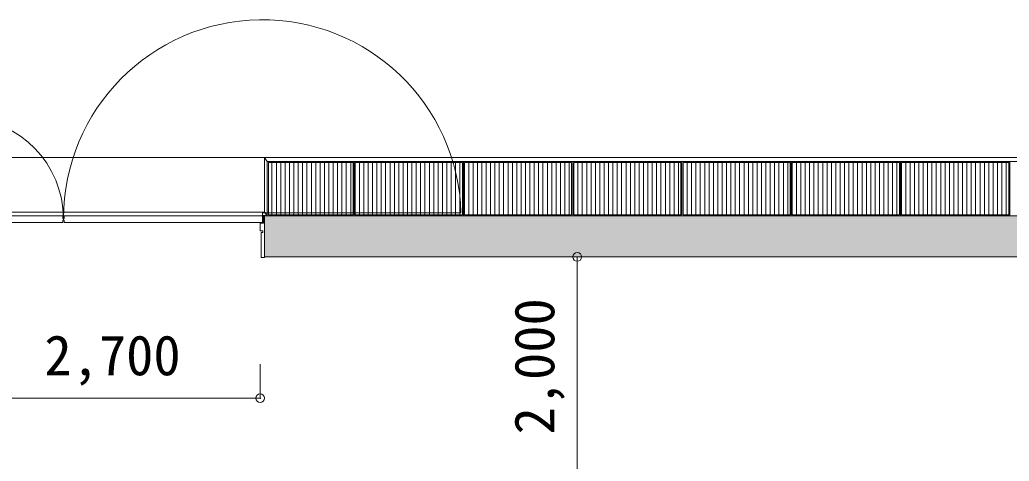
# Model space of a CAD drawing. Units: millimetres, scale not verified. Extents: x -41541 to 40812, y -111456 to -40681.
# Drawn here: x 7354 to 16409, y -92111 to -88070 of the extents above; entities that cross this region are included whole.
import ezdxf
from ezdxf.enums import TextEntityAlignment as Align

# ---------------------------------------------------------------- set-up
doc = ezdxf.new("R2010")
doc.units = ezdxf.units.MM
doc.header["$LTSCALE"] = 200
doc.header["$PDMODE"] = 32
doc.header["$PDSIZE"] = 80
for name, color, linetype, lineweight in [('0-1_躯体', 7, 'Continuous', 9), ('0-2_建具', 7, 'Continuous', 9), ('0-3_仕上', 4, 'Continuous', 5), ('0-6_寸法', 4, 'Continuous', 5)]:
    doc.layers.add(name, color=color, linetype=linetype, lineweight=lineweight)
doc.styles.add('ＭＳ ゴシック', font='')
doc.styles.get('ＭＳ ゴシック').set_extended_font_data('MS Gothic')

msp = doc.modelspace()

# ---------------------------------------------------------------- linework, layer by layer
at = {"layer": '0-1_躯体'}
for p, q in [((9727.4, -89331.2), (-3877.6, -89331.2)), ((9593.9, -89831.2), (9593.9, -89331.2)), ((20783.4, -89331.2), (9593.9, -89331.2)), ((9593.9, -89331.2), (9618.9, -89366.2)), ((9618.9, -89366.2), (9618.9, -89866.2)), ((9618.9, -89366.2), (18413.9, -89366.2)), ((6823.9, -89866.2), (9583.8, -89866.2)), ((9603.9, -89861.2), (9581.3, -89861.2)), ((9581.3, -89861.2), (9583.8, -89866.2)), ((9593.9, -89831.2), (9618.9, -89866.2)), ((9593.9, -89866.2), (18438.9, -89866.2)), ((9593.9, -90241.2), (9593.9, -89866.2)), ((9603.9, -89861.2), (9603.9, -89866.2)), ((9593.9, -90241.2), (18438.9, -90241.2))]:
    msp.add_line(p, q, dxfattribs=at)
msp.add_lwpolyline([(6813.9, -89831.2), (6814.4, -89831.2), (9593.9, -89831.2)], dxfattribs=at)
at = {"layer": '0-1_躯体', "color": 9}
msp.add_solid([(18438.9, -89866.2), (9593.9, -89866.2), (18438.9, -90241.2), (9593.9, -90241.2)], dxfattribs=at)
at = {"layer": '0-2_建具'}
for p, q in [((7746.4, -89866.2), (6833.9, -89866.2)), ((7746.4, -89866.2), (7746.4, -89888.7)), ((7746.4, -89888.7), (7752.4, -89888.7)), ((7746.4, -89903.7), (7752.4, -89903.7)), ((7746.4, -89903.7), (7746.4, -89926.2)), ((7752.4, -89888.7), (7752.4, -89903.7)), ((7755.4, -89888.7), (7755.4, -89903.7)), ((7761.4, -89888.7), (7755.4, -89888.7)), ((7761.4, -89903.7), (7755.4, -89903.7)), ((7761.4, -89866.2), (9573.9, -89866.2)), ((7761.4, -89866.2), (7761.4, -89888.7)), ((7761.4, -89903.7), (7761.4, -89926.2)), ((9581.3, -89861.2), (9583.9, -89866.2)), ((9603.9, -89861.2), (9581.3, -89861.2)), ((9583.9, -89866.2), (9583.9, -89931.2)), ((9593.9, -89866.2), (9593.9, -90246.2)), ((9603.9, -89866.2), (9593.9, -89866.2)), ((9603.9, -89861.2), (9603.9, -89866.2)), ((6833.9, -89926.2), (7746.4, -89926.2)), ((9573.9, -89926.2), (7761.4, -89926.2)), ((9583.9, -89931.2), (9553.9, -89931.2)), ((9578.9, -90001.2), (9553.9, -90001.2)), ((9578.9, -90001.2), (9578.9, -90016.2)), ((9563.9, -90246.2), (9593.9, -90246.2))]:
    msp.add_line(p, q, dxfattribs=at)
at = {"layer": '0-2_建具', "color": 4, "lineweight": 5}
for p, q in [((9573.9, -89836.2), (9573.9, -89926.2)), ((11391.6, -89836.2), (9573.9, -89836.2))]:
    msp.add_line(p, q, dxfattribs=at)
at = {"layer": '0-2_建具'}
for points in [[(9583.9, -89931.2), (9553.9, -89931.2), (9553.9, -90001.2)], [(9578.9, -90016.2), (9563.9, -90016.2), (9563.9, -90246.2)]]:
    msp.add_lwpolyline(points, dxfattribs=at)
at = {"layer": '0-2_建具', "color": 4, "lineweight": 5}
for centre, radius, start, end in [((9573.8, -89888.7), 1818.5, 1.65436, 180), ((6833.9, -89888.7), 918.5, 0, 176.72328)]:
    msp.add_arc(centre, radius, start, end, dxfattribs=at)
at = {"layer": '0-3_仕上', "color": 7, "lineweight": 9}
for p, q in [((9618.9, -89866.2), (9618.9, -89366.2)), ((10413.9, -89366.2), (9618.9, -89366.2)), ((10413.9, -89866.2), (10413.9, -89366.2)), ((15413.9, -89366.2), (14413.9, -89366.2)), ((15413.9, -89866.2), (15413.9, -89366.2)), ((15413.9, -89866.2), (15413.9, -89366.2)), ((10404.4, -89856.2), (10404.4, -89376.2)), ((10423.9, -89856.2), (10423.9, -89376.2)), ((11404.4, -89376.2), (10423.9, -89376.2)), ((11404.4, -89856.2), (11404.4, -89376.2)), ((11423.9, -89856.2), (11423.9, -89376.2)), ((12404.4, -89376.2), (11423.9, -89376.2)), ((12404.4, -89856.2), (12404.4, -89376.2)), ((12423.9, -89856.2), (12423.9, -89376.2)), ((13404.4, -89376.2), (12423.9, -89376.2)), ((13404.4, -89856.2), (13404.4, -89376.2)), ((13423.9, -89856.2), (13423.9, -89376.2)), ((14404.4, -89376.2), (13423.9, -89376.2)), ((14404.4, -89856.2), (14404.4, -89376.2)), ((14423.9, -89856.2), (14423.9, -89376.2)), ((15404.4, -89376.2), (14423.9, -89376.2)), ((15404.4, -89856.2), (15404.4, -89376.2)), ((15423.9, -89856.2), (15423.9, -89376.2)), ((16404.4, -89376.2), (15423.9, -89376.2)), ((16404.4, -89856.2), (16404.4, -89376.2)), ((10413.9, -89866.2), (9618.9, -89866.2)), ((10404.4, -89856.2), (9628.9, -89856.2)), ((11404.4, -89856.2), (10423.9, -89856.2)), ((12404.4, -89856.2), (11423.9, -89856.2)), ((13404.4, -89856.2), (12423.9, -89856.2)), ((14404.4, -89856.2), (13423.9, -89856.2)), ((15404.4, -89856.2), (14423.9, -89856.2)), ((16413.9, -89866.2), (15413.9, -89866.2)), ((16404.4, -89856.2), (15423.9, -89856.2))]:
    msp.add_line(p, q, dxfattribs=at)
at = {"layer": '0-3_仕上'}
for p, q in [((9662.1, -89856.2), (9662.1, -89376.2)), ((9702.1, -89856.2), (9702.1, -89376.2)), ((9742.1, -89856.2), (9742.1, -89376.2)), ((9782.1, -89856.2), (9782.1, -89376.2)), ((9822.1, -89856.2), (9822.1, -89376.2)), ((9862.1, -89856.2), (9862.1, -89376.2)), ((9902.1, -89856.2), (9902.1, -89376.2)), ((9942.1, -89856.2), (9942.1, -89376.2)), ((9982.1, -89856.2), (9982.1, -89376.2)), ((10022.1, -89856.2), (10022.1, -89376.2)), ((10062.1, -89856.2), (10062.1, -89376.2)), ((10102.1, -89856.2), (10102.1, -89376.2)), ((10142.1, -89856.2), (10142.1, -89376.2)), ((10182.1, -89856.2), (10182.1, -89376.2)), ((10222.1, -89856.2), (10222.1, -89376.2)), ((10262.1, -89856.2), (10262.1, -89376.2)), ((10302.1, -89856.2), (10302.1, -89376.2)), ((10342.1, -89856.2), (10342.1, -89376.2)), ((10382.1, -89856.2), (10382.1, -89376.2)), ((10462.1, -89856.2), (10462.1, -89376.2)), ((10502.1, -89856.2), (10502.1, -89376.2)), ((10542.1, -89856.2), (10542.1, -89376.2)), ((10582.1, -89856.2), (10582.1, -89376.2)), ((10622.1, -89856.2), (10622.1, -89376.2)), ((10662.1, -89856.2), (10662.1, -89376.2)), ((10702.1, -89856.2), (10702.1, -89376.2)), ((10742.1, -89856.2), (10742.1, -89376.2)), ((10782.1, -89856.2), (10782.1, -89376.2)), ((10822.1, -89856.2), (10822.1, -89376.2)), ((10862.1, -89856.2), (10862.1, -89376.2)), ((10902.1, -89856.2), (10902.1, -89376.2)), ((10942.1, -89856.2), (10942.1, -89376.2)), ((10982.1, -89856.2), (10982.1, -89376.2)), ((11022.1, -89856.2), (11022.1, -89376.2)), ((11062.1, -89856.2), (11062.1, -89376.2)), ((11102.1, -89856.2), (11102.1, -89376.2)), ((11142.1, -89856.2), (11142.1, -89376.2)), ((11182.1, -89856.2), (11182.1, -89376.2)), ((11222.1, -89856.2), (11222.1, -89376.2)), ((11262.1, -89856.2), (11262.1, -89376.2)), ((11302.1, -89856.2), (11302.1, -89376.2)), ((11342.1, -89856.2), (11342.1, -89376.2)), ((11382.1, -89856.2), (11382.1, -89376.2)), ((11462.1, -89856.2), (11462.1, -89376.2)), ((11502.1, -89856.2), (11502.1, -89376.2)), ((11542.1, -89856.2), (11542.1, -89376.2)), ((11582.1, -89856.2), (11582.1, -89376.2)), ((11622.1, -89856.2), (11622.1, -89376.2)), ((11662.1, -89856.2), (11662.1, -89376.2)), ((11702.1, -89856.2), (11702.1, -89376.2)), ((11742.1, -89856.2), (11742.1, -89376.2)), ((11782.1, -89856.2), (11782.1, -89376.2)), ((11822.1, -89856.2), (11822.1, -89376.2)), ((11862.1, -89856.2), (11862.1, -89376.2)), ((11902.1, -89856.2), (11902.1, -89376.2)), ((11942.1, -89856.2), (11942.1, -89376.2)), ((11982.1, -89856.2), (11982.1, -89376.2)), ((12022.1, -89856.2), (12022.1, -89376.2)), ((12062.1, -89856.2), (12062.1, -89376.2)), ((12102.1, -89856.2), (12102.1, -89376.2)), ((12142.1, -89856.2), (12142.1, -89376.2)), ((12182.1, -89856.2), (12182.1, -89376.2)), ((12222.1, -89856.2), (12222.1, -89376.2)), ((12262.1, -89856.2), (12262.1, -89376.2)), ((12302.1, -89856.2), (12302.1, -89376.2)), ((12342.1, -89856.2), (12342.1, -89376.2)), ((12382.1, -89856.2), (12382.1, -89376.2)), ((12462.1, -89856.2), (12462.1, -89376.2)), ((12502.1, -89856.2), (12502.1, -89376.2)), ((12542.1, -89856.2), (12542.1, -89376.2)), ((12582.1, -89856.2), (12582.1, -89376.2)), ((12622.1, -89856.2), (12622.1, -89376.2)), ((12662.1, -89856.2), (12662.1, -89376.2)), ((12702.1, -89856.2), (12702.1, -89376.2)), ((12742.1, -89856.2), (12742.1, -89376.2)), ((12782.1, -89856.2), (12782.1, -89376.2)), ((12822.1, -89856.2), (12822.1, -89376.2)), ((12862.1, -89856.2), (12862.1, -89376.2)), ((12902.1, -89856.2), (12902.1, -89376.2)), ((12942.1, -89856.2), (12942.1, -89376.2)), ((12982.1, -89856.2), (12982.1, -89376.2)), ((13022.1, -89856.2), (13022.1, -89376.2)), ((13062.1, -89856.2), (13062.1, -89376.2)), ((13102.1, -89856.2), (13102.1, -89376.2)), ((13142.1, -89856.2), (13142.1, -89376.2)), ((13182.1, -89856.2), (13182.1, -89376.2)), ((13222.1, -89856.2), (13222.1, -89376.2)), ((13262.1, -89856.2), (13262.1, -89376.2)), ((13302.1, -89856.2), (13302.1, -89376.2)), ((13342.1, -89856.2), (13342.1, -89376.2)), ((13382.1, -89856.2), (13382.1, -89376.2)), ((13462.1, -89856.2), (13462.1, -89376.2)), ((13502.1, -89856.2), (13502.1, -89376.2)), ((13542.1, -89856.2), (13542.1, -89376.2)), ((13582.1, -89856.2), (13582.1, -89376.2)), ((13622.1, -89856.2), (13622.1, -89376.2)), ((13662.1, -89856.2), (13662.1, -89376.2)), ((13702.1, -89856.2), (13702.1, -89376.2)), ((13742.1, -89856.2), (13742.1, -89376.2)), ((13782.1, -89856.2), (13782.1, -89376.2)), ((13822.1, -89856.2), (13822.1, -89376.2)), ((13862.1, -89856.2), (13862.1, -89376.2)), ((13902.1, -89856.2), (13902.1, -89376.2)), ((13942.1, -89856.2), (13942.1, -89376.2)), ((13982.1, -89856.2), (13982.1, -89376.2)), ((14022.1, -89856.2), (14022.1, -89376.2)), ((14062.1, -89856.2), (14062.1, -89376.2)), ((14102.1, -89856.2), (14102.1, -89376.2)), ((14142.1, -89856.2), (14142.1, -89376.2)), ((14182.1, -89856.2), (14182.1, -89376.2)), ((14222.1, -89856.2), (14222.1, -89376.2)), ((14262.1, -89856.2), (14262.1, -89376.2)), ((14302.1, -89856.2), (14302.1, -89376.2)), ((14342.1, -89856.2), (14342.1, -89376.2)), ((14382.1, -89856.2), (14382.1, -89376.2)), ((14462.1, -89856.2), (14462.1, -89376.2)), ((14502.1, -89856.2), (14502.1, -89376.2)), ((14542.1, -89856.2), (14542.1, -89376.2)), ((14582.1, -89856.2), (14582.1, -89376.2)), ((14622.1, -89856.2), (14622.1, -89376.2)), ((14662.1, -89856.2), (14662.1, -89376.2)), ((14702.1, -89856.2), (14702.1, -89376.2)), ((14742.1, -89856.2), (14742.1, -89376.2)), ((14782.1, -89856.2), (14782.1, -89376.2)), ((14822.1, -89856.2), (14822.1, -89376.2)), ((14862.1, -89856.2), (14862.1, -89376.2)), ((14902.1, -89856.2), (14902.1, -89376.2)), ((14942.1, -89856.2), (14942.1, -89376.2)), ((14982.1, -89856.2), (14982.1, -89376.2)), ((15022.1, -89856.2), (15022.1, -89376.2)), ((15062.1, -89856.2), (15062.1, -89376.2)), ((15102.1, -89856.2), (15102.1, -89376.2)), ((15142.1, -89856.2), (15142.1, -89376.2)), ((15182.1, -89856.2), (15182.1, -89376.2)), ((15222.1, -89856.2), (15222.1, -89376.2)), ((15262.1, -89856.2), (15262.1, -89376.2)), ((15302.1, -89856.2), (15302.1, -89376.2)), ((15342.1, -89856.2), (15342.1, -89376.2)), ((15382.1, -89856.2), (15382.1, -89376.2)), ((15462.1, -89856.2), (15462.1, -89376.2)), ((15502.1, -89856.2), (15502.1, -89376.2)), ((15542.1, -89856.2), (15542.1, -89376.2)), ((15582.1, -89856.2), (15582.1, -89376.2)), ((15622.1, -89856.2), (15622.1, -89376.2)), ((15662.1, -89856.2), (15662.1, -89376.2)), ((15702.1, -89856.2), (15702.1, -89376.2)), ((15742.1, -89856.2), (15742.1, -89376.2)), ((15782.1, -89856.2), (15782.1, -89376.2)), ((15822.1, -89856.2), (15822.1, -89376.2)), ((15862.1, -89856.2), (15862.1, -89376.2)), ((15902.1, -89856.2), (15902.1, -89376.2)), ((15942.1, -89856.2), (15942.1, -89376.2)), ((15982.1, -89856.2), (15982.1, -89376.2)), ((16022.1, -89856.2), (16022.1, -89376.2)), ((16062.1, -89856.2), (16062.1, -89376.2)), ((16102.1, -89856.2), (16102.1, -89376.2)), ((16142.1, -89856.2), (16142.1, -89376.2)), ((16182.1, -89856.2), (16182.1, -89376.2)), ((16222.1, -89856.2), (16222.1, -89376.2)), ((16262.1, -89856.2), (16262.1, -89376.2)), ((16302.1, -89856.2), (16302.1, -89376.2)), ((16342.1, -89856.2), (16342.1, -89376.2)), ((16382.1, -89856.2), (16382.1, -89376.2))]:
    msp.add_line(p, q, dxfattribs=at)
at = {"layer": '0-3_仕上', "color": 7, "lineweight": 9}
for points in [[(11413.9, -89866.2), (11413.9, -89366.2), (10413.9, -89366.2)], [(11413.9, -89866.2), (10413.9, -89866.2), (10413.9, -89366.2)], [(12413.9, -89866.2), (12413.9, -89366.2), (11413.9, -89366.2)], [(12413.9, -89866.2), (11413.9, -89866.2), (11413.9, -89366.2)], [(13413.9, -89866.2), (13413.9, -89366.2), (12413.9, -89366.2)], [(13413.9, -89866.2), (12413.9, -89866.2), (12413.9, -89366.2)], [(14413.9, -89866.2), (14413.9, -89366.2), (13413.9, -89366.2)], [(14413.9, -89866.2), (13413.9, -89866.2), (13413.9, -89366.2)], [(15413.9, -89866.2), (14413.9, -89866.2), (14413.9, -89366.2)], [(16413.9, -89866.2), (16413.9, -89366.2), (15413.9, -89366.2)], [(10404.4, -89376.2), (9628.9, -89376.2), (9628.9, -89856.2)]]:
    msp.add_lwpolyline(points, dxfattribs=at)
at = {"layer": '0-6_寸法'}
for p, q in [((12456.1, -90241.2), (12456.1, -92241.2)), ((9553.9, -91534.6), (9553.9, -91223.9)), ((9553.9, -91534.6), (6853.9, -91534.6))]:
    msp.add_line(p, q, dxfattribs=at)
for p in [(12456.1, -90241.2), (9553.9, -91534.6)]:
    msp.add_point(p, dxfattribs=at)

# ---------------------------------------------------------------- texts
at = {"layer": '0-6_寸法', "style": 'ＭＳ ゴシック'}
msp.add_text('2,000', height=366.6, rotation=90, dxfattribs=at).set_placement((12356.1, -91866.2), align=Align.BOTTOM_LEFT)
msp.add_text('2,700', height=366.6, dxfattribs=at).set_placement((7578.9, -91434.6), align=Align.BOTTOM_LEFT)

doc.saveas('drawing.dxf')
